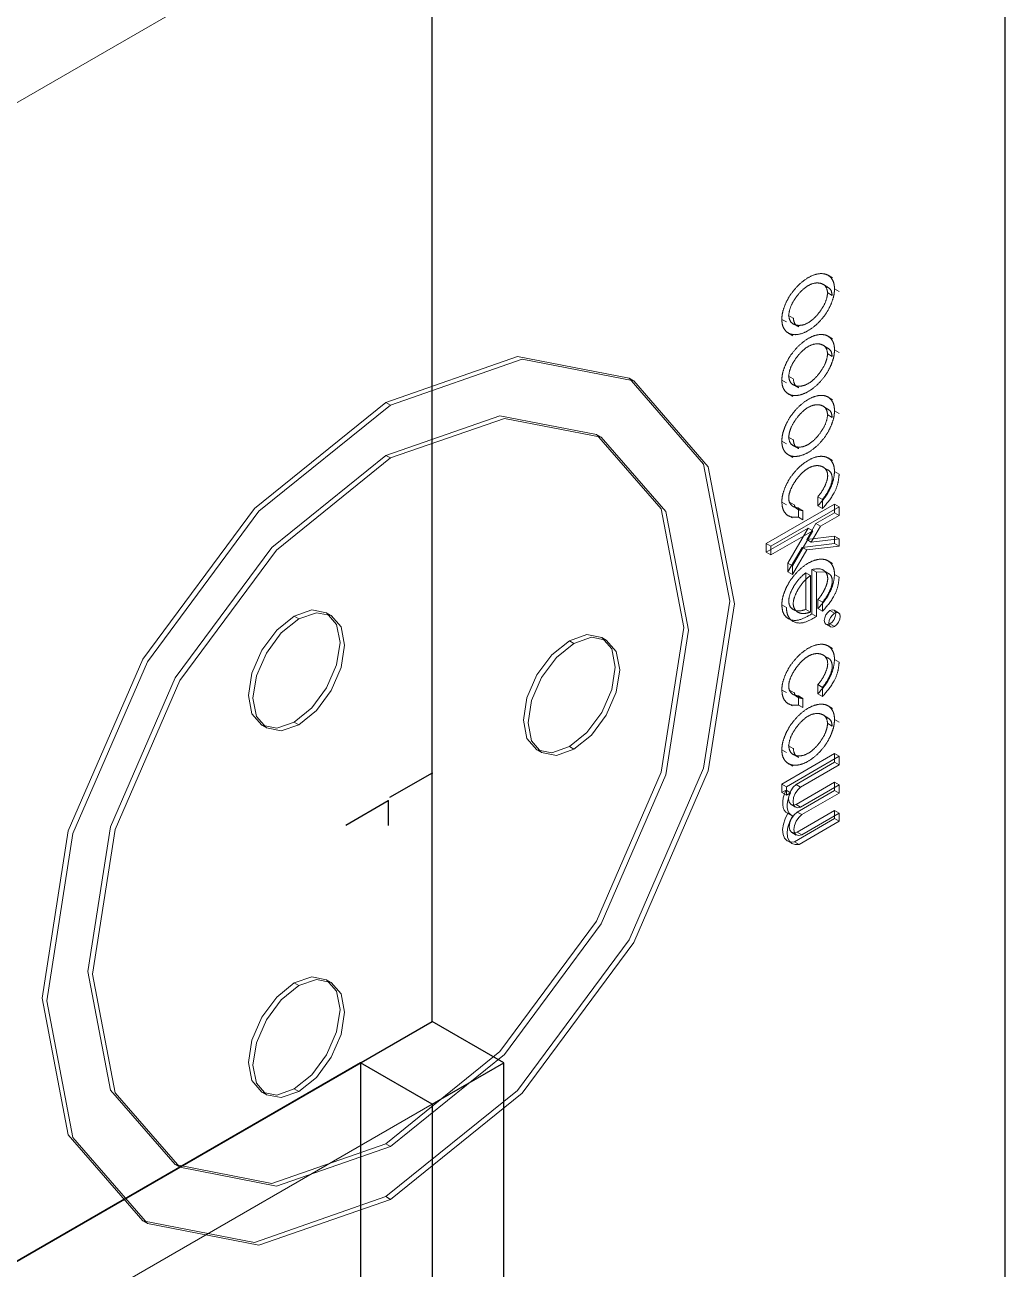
# Model space of a CAD drawing. Header units: millimetres. Extents: x 0 to 841, y 0 to 2287.
# Drawn here: x 630.863 to 631.83, y 246.319 to 247.547 of the extents above; entities that cross this region are included whole.
import ezdxf

# ---------------------------------------------------------------- set-up
doc = ezdxf.new("R2010")
doc.units = ezdxf.units.MM
doc.header["$PDSIZE"] = -1
doc.linetypes.add('HIDDEN', pattern=[1.905, 1.27, -0.635])

msp = doc.modelspace()

# ---------------------------------------------------------------- linework, layer by layer
at = {"color": 7, "linetype": 'Continuous', "lineweight": 25}
for p, q in [((631.2646, 246.5634), (631.2646, 248.3597)), ((631.8303, 246.2368), (631.8303, 248.0332)), ((630.1332, 245.9102), (631.2646, 246.5634)), ((631.3353, 246.5225), (631.2646, 246.5634)), ((631.1939, 246.5225), (630.2039, 245.951)), ((631.1939, 246.5225), (631.1939, 246.1959)), ((631.2646, 246.4817), (631.1939, 246.5225)), ((631.2646, 246.4817), (631.3353, 246.5225)), ((631.3353, 246.1959), (631.3353, 246.5225)), ((631.2646, 246.4817), (631.2646, 246.2367))]:
    msp.add_line(p, q, dxfattribs=at)
at = {"color": 7, "linetype": 'HIDDEN', "lineweight": 18}
for p, q in [((630.6989, 247.3801), (631.8303, 248.0332)), ((631.66, 247.2971), (631.6555, 247.2997)), ((631.6545, 247.2885), (631.6499, 247.2911)), ((631.6551, 247.2823), (631.6596, 247.2797)), ((631.6619, 247.2862), (631.6664, 247.2836)), ((631.6099, 247.2562), (631.6144, 247.2536)), ((631.6166, 247.2601), (631.6212, 247.2575)), ((631.6218, 247.2514), (631.6263, 247.2487)), ((631.6163, 247.2427), (631.6208, 247.2401)), ((631.66, 247.237), (631.6555, 247.2396)), ((631.6545, 247.2284), (631.6499, 247.231)), ((631.6551, 247.2222), (631.6596, 247.2196)), ((631.6619, 247.2261), (631.6664, 247.2235)), ((631.4635, 247.1954), (631.459, 247.198)), ((631.6099, 247.1961), (631.6144, 247.1935)), ((631.6166, 247.2), (631.6212, 247.1974)), ((631.6163, 247.1826), (631.6208, 247.18)), ((631.6218, 247.1913), (631.6263, 247.1887)), ((631.219, 247.1742), (631.2236, 247.1716)), ((631.6545, 247.1683), (631.6499, 247.1709)), ((631.66, 247.1769), (631.6555, 247.1795)), ((631.6551, 247.1621), (631.6596, 247.1595)), ((631.6619, 247.166), (631.6664, 247.1634)), ((631.4315, 247.14), (631.427, 247.1426)), ((631.6099, 247.136), (631.6144, 247.1334)), ((631.6166, 247.1399), (631.6212, 247.1373)), ((631.219, 247.122), (631.2236, 247.1194)), ((631.6163, 247.1225), (631.6208, 247.1199)), ((631.6218, 247.1312), (631.6263, 247.1286)), ((631.6546, 247.1081), (631.65, 247.1107)), ((631.66, 247.1168), (631.6555, 247.1194)), ((631.6619, 247.1059), (631.6664, 247.1033)), ((631.6619, 247.0738), (631.5945, 247.0349)), ((631.6099, 247.0759), (631.6144, 247.0733)), ((631.6174, 247.0757), (631.6219, 247.0731)), ((631.6455, 247.0812), (631.6455, 247.0722)), ((631.6455, 247.0812), (631.6501, 247.0785)), ((631.6455, 247.0722), (631.6501, 247.0696)), ((631.6501, 247.0785), (631.6501, 247.0696)), ((631.6619, 247.0652), (631.6619, 247.0738)), ((631.6619, 247.0738), (631.6664, 247.0712)), ((631.6664, 247.0712), (631.599, 247.0323)), ((631.6153, 247.063), (631.6199, 247.0604)), ((631.6262, 247.07), (631.6262, 247.0611)), ((631.6262, 247.07), (631.6307, 247.0674)), ((631.6262, 247.0611), (631.6307, 247.0585)), ((631.6307, 247.0674), (631.6307, 247.0585)), ((631.6434, 247.0546), (631.6619, 247.0652)), ((631.648, 247.052), (631.6664, 247.0626)), ((631.6619, 247.0652), (631.6664, 247.0626)), ((631.6664, 247.0626), (631.6664, 247.0712)), ((631.5945, 247.0263), (631.6359, 247.0502)), ((631.599, 247.0237), (631.6404, 247.0476)), ((631.6359, 247.0502), (631.6159, 247.0156)), ((631.6404, 247.0476), (631.6204, 247.013)), ((631.6434, 247.0546), (631.6344, 247.039)), ((631.6359, 247.0502), (631.6404, 247.0476)), ((631.648, 247.052), (631.6389, 247.0364)), ((631.6434, 247.0546), (631.648, 247.052)), ((631.5945, 247.0349), (631.5945, 247.0263)), ((631.5945, 247.0349), (631.599, 247.0323)), ((631.6299, 247.0312), (631.6619, 247.0349)), ((631.6619, 247.0422), (631.6344, 247.039)), ((631.6344, 247.039), (631.6389, 247.0364)), ((631.6664, 247.0396), (631.6389, 247.0364)), ((631.6619, 247.0349), (631.6619, 247.0422)), ((631.6619, 247.0422), (631.6664, 247.0396)), ((631.6619, 247.0349), (631.6664, 247.0323)), ((631.6664, 247.0323), (631.6664, 247.0396)), ((631.5945, 247.0263), (631.599, 247.0237)), ((631.599, 247.0323), (631.599, 247.0237)), ((631.6299, 247.0312), (631.6159, 247.0069)), ((631.6345, 247.0286), (631.6204, 247.0043)), ((631.6299, 247.0312), (631.6345, 247.0286)), ((631.6345, 247.0286), (631.6664, 247.0323)), ((631.6159, 247.0156), (631.6159, 247.0069)), ((631.6159, 247.0156), (631.6204, 247.013)), ((631.6204, 247.013), (631.6204, 247.0043)), ((631.66, 247.0152), (631.6555, 247.0178)), ((631.6159, 247.0069), (631.6204, 247.0043)), ((631.6335, 247.0061), (631.6335, 246.9699)), ((631.6335, 247.0061), (631.638, 247.0035)), ((631.638, 247.0035), (631.638, 246.9673)), ((631.6396, 247.0093), (631.6396, 246.9656)), ((631.6396, 247.0093), (631.6441, 247.0067)), ((631.6441, 247.0067), (631.6525, 247.0069)), ((631.6441, 247.0067), (631.6441, 246.963)), ((631.657, 247.0048), (631.6525, 247.0074)), ((631.6619, 247.0044), (631.6664, 247.0018)), ((631.6099, 246.9743), (631.6144, 246.9717)), ((631.6455, 246.9796), (631.6455, 246.9707)), ((631.6455, 246.9796), (631.6501, 246.977)), ((631.6501, 246.977), (631.6501, 246.9681)), ((631.1285, 246.9633), (631.1331, 246.9607)), ((631.1651, 246.9639), (631.1605, 246.9665)), ((631.6189, 246.9717), (631.6202, 246.971)), ((631.6232, 246.9692), (631.6234, 246.9691)), ((631.6335, 246.9699), (631.638, 246.9673)), ((631.6396, 246.9656), (631.6441, 246.963)), ((631.6455, 246.9707), (631.6501, 246.9681)), ((631.6574, 246.9688), (631.6619, 246.9662)), ((631.6659, 246.9666), (631.6614, 246.9692)), ((631.6162, 246.9609), (631.6208, 246.9583)), ((631.6534, 246.9553), (631.6579, 246.9527)), ((631.6574, 246.9557), (631.6619, 246.9531)), ((631.4001, 246.9391), (631.4046, 246.9364)), ((631.4366, 246.9396), (631.4321, 246.9422)), ((631.6546, 246.9226), (631.65, 246.9252)), ((631.66, 246.9313), (631.6555, 246.9339)), ((631.6619, 246.9204), (631.6664, 246.9178)), ((631.6099, 246.8904), (631.6144, 246.8878)), ((631.6174, 246.8902), (631.6219, 246.8876)), ((631.6455, 246.8957), (631.6455, 246.8867)), ((631.6455, 246.8957), (631.6501, 246.893)), ((631.6501, 246.893), (631.6501, 246.8841)), ((631.6153, 246.8775), (631.6199, 246.8749)), ((631.6262, 246.8845), (631.6262, 246.8756)), ((631.6262, 246.8845), (631.6307, 246.8819)), ((631.6262, 246.8756), (631.6307, 246.873)), ((631.6307, 246.8819), (631.6307, 246.873)), ((631.6455, 246.8867), (631.6501, 246.8841)), ((631.6545, 246.8635), (631.6499, 246.8661)), ((631.66, 246.8722), (631.6555, 246.8748)), ((631.0965, 246.8557), (631.1011, 246.853)), ((631.1285, 246.8588), (631.1331, 246.8562)), ((631.6551, 246.8574), (631.6596, 246.8548)), ((631.6619, 246.8613), (631.6664, 246.8587)), ((631.3681, 246.8314), (631.3726, 246.8288)), ((631.4001, 246.8345), (631.4046, 246.8319)), ((631.6099, 246.8313), (631.6144, 246.8287)), ((631.6099, 246.7975), (631.6619, 246.8276)), ((631.6166, 246.8352), (631.6212, 246.8326)), ((631.6218, 246.8264), (631.6263, 246.8238)), ((631.6619, 246.8276), (631.6619, 246.8191)), ((631.6619, 246.8276), (631.6664, 246.825)), ((631.6144, 246.7949), (631.6664, 246.825)), ((631.6163, 246.8178), (631.6208, 246.8152)), ((631.6619, 246.8191), (631.6239, 246.7972)), ((631.6664, 246.8165), (631.6284, 246.7946)), ((631.6619, 246.8191), (631.6664, 246.8165)), ((631.6664, 246.825), (631.6664, 246.8165)), ((631.6099, 246.7975), (631.6099, 246.7891)), ((631.6099, 246.7975), (631.6144, 246.7949)), ((631.6099, 246.7891), (631.614, 246.7914)), ((631.614, 246.7914), (631.6185, 246.7888)), ((631.6144, 246.7949), (631.6144, 246.7865)), ((631.6619, 246.7994), (631.6239, 246.7775)), ((631.6239, 246.7972), (631.6284, 246.7946)), ((631.6619, 246.7913), (631.6251, 246.77)), ((631.6664, 246.7968), (631.6284, 246.7748)), ((631.6619, 246.7994), (631.6619, 246.7913)), ((631.6619, 246.7994), (631.6664, 246.7968)), ((631.6619, 246.7913), (631.6664, 246.7887)), ((631.6664, 246.7968), (631.6664, 246.7887)), ((631.6099, 246.7891), (631.6144, 246.7865)), ((631.6144, 246.7865), (631.6185, 246.7888)), ((631.619, 246.7774), (631.6235, 246.7748)), ((631.6239, 246.7775), (631.6284, 246.7748)), ((631.6664, 246.7887), (631.6296, 246.7674)), ((631.6149, 246.7693), (631.6194, 246.7666)), ((631.6159, 246.7688), (631.6204, 246.7662)), ((631.6619, 246.7714), (631.6251, 246.7502)), ((631.6251, 246.77), (631.6296, 246.7674)), ((631.6664, 246.7688), (631.6296, 246.7476)), ((631.6619, 246.7635), (631.6619, 246.7714)), ((631.6619, 246.7714), (631.6664, 246.7688)), ((631.6664, 246.7609), (631.6664, 246.7688)), ((631.6619, 246.7635), (631.6224, 246.7407)), ((631.6664, 246.7609), (631.6269, 246.7381)), ((631.6619, 246.7635), (631.6664, 246.7609)), ((631.6154, 246.7415), (631.6199, 246.7388)), ((631.6196, 246.7499), (631.6241, 246.7473)), ((631.6224, 246.7407), (631.6269, 246.7381)), ((631.6251, 246.7502), (631.6296, 246.7476)), ((631.1285, 246.6013), (631.1331, 246.5987)), ((631.1651, 246.6018), (631.1605, 246.6044)), ((631.1285, 246.4968), (631.1331, 246.4941)), ((631.0965, 246.4936), (631.1011, 246.491)), ((630.2039, 245.8694), (631.2646, 246.4817)), ((631.2646, 246.4817), (630.2746, 245.9102)), ((631.219, 246.4426), (631.2236, 246.44)), ((631.0111, 246.422), (631.0156, 246.4194)), ((631.219, 246.3904), (631.2236, 246.3877)), ((630.9791, 246.3666), (630.9836, 246.364))]:
    msp.add_line(p, q, dxfattribs=at)
at = {"color": 7, "linetype": 'Continuous'}
for p, q in [((631.2646, 246.8084), (631.2646, 246.8326)), ((631.2646, 246.8084), (631.2646, 246.8326)), ((631.2646, 246.8084), (631.2227, 246.7843)), ((631.2646, 246.8084), (631.2227, 246.7843)), ((631.2213, 246.781), (631.1794, 246.7568)), ((631.2213, 246.781), (631.2213, 246.7568))]:
    msp.add_line(p, q, dxfattribs=at)
at = {"color": 7, "linetype": 'HIDDEN', "lineweight": 18, "flags": 128}
for points in [[(631.219, 247.1742), (631.3489, 247.2194), (631.459, 247.198), (631.5326, 247.1133), (631.5584, 246.9782), (631.5326, 246.8133), (631.459, 246.6437), (631.3489, 246.4952), (631.219, 246.3904)], [(631.2236, 247.1716), (631.3535, 247.2168), (631.4636, 247.1954), (631.5371, 247.1107), (631.563, 246.9756), (631.5371, 246.8107), (631.4636, 246.6411), (631.3535, 246.4926), (631.2236, 246.3877)], [(631.219, 246.3904), (631.0892, 246.3452), (630.979, 246.3666), (630.9055, 246.4513), (630.8796, 246.5864), (630.9055, 246.7513), (630.979, 246.9209), (631.0892, 247.0694), (631.219, 247.1742)], [(631.2236, 246.3877), (631.0937, 246.3426), (630.9836, 246.364), (630.91, 246.4487), (630.8842, 246.5837), (630.91, 246.7487), (630.9836, 246.9183), (631.0937, 247.0668), (631.2236, 247.1716)], [(631.219, 247.122), (631.3316, 247.1611), (631.427, 247.1426), (631.4908, 247.0692), (631.5132, 246.9521), (631.4908, 246.8092), (631.427, 246.6622), (631.3316, 246.5335), (631.219, 246.4426)], [(631.2236, 247.1194), (631.3361, 247.1585), (631.4316, 247.14), (631.4953, 247.0666), (631.5177, 246.9495), (631.4953, 246.8066), (631.4316, 246.6596), (631.3361, 246.5308), (631.2236, 246.44)], [(631.219, 246.4426), (631.1065, 246.4035), (631.011, 246.422), (630.9473, 246.4954), (630.9249, 246.6125), (630.9473, 246.7554), (631.011, 246.9024), (631.1065, 247.0311), (631.219, 247.122)], [(631.2236, 246.44), (631.111, 246.4009), (631.0156, 246.4194), (630.9518, 246.4928), (630.9294, 246.6099), (630.9518, 246.7528), (631.0156, 246.8998), (631.111, 247.0285), (631.2236, 247.1194)], [(631.1285, 246.8588), (631.1112, 246.8528), (631.0965, 246.8557), (631.0867, 246.8669), (631.0833, 246.885), (631.0867, 246.9069), (631.0965, 246.9296), (631.1112, 246.9494), (631.1285, 246.9633)], [(631.1285, 246.9633), (631.1458, 246.9694), (631.1605, 246.9665), (631.1703, 246.9552), (631.1738, 246.9372), (631.1703, 246.9152), (631.1605, 246.8926), (631.1458, 246.8728), (631.1285, 246.8588)], [(631.1331, 246.9607), (631.1504, 246.9667), (631.1651, 246.9639), (631.1749, 246.9526), (631.1783, 246.9346), (631.1749, 246.9126), (631.1651, 246.89), (631.1504, 246.8702), (631.1331, 246.8562)], [(631.6574, 246.9557), (631.6553, 246.955), (631.6534, 246.9553), (631.6522, 246.9567), (631.6518, 246.959), (631.6522, 246.9617), (631.6534, 246.9646), (631.6553, 246.967), (631.6574, 246.9688)], [(631.6619, 246.9531), (631.6598, 246.9524), (631.6579, 246.9527), (631.6567, 246.9541), (631.6563, 246.9564), (631.6567, 246.9591), (631.6579, 246.9619), (631.6598, 246.9644), (631.6619, 246.9662)], [(631.6574, 246.9688), (631.6596, 246.9695), (631.6614, 246.9692), (631.6626, 246.9678), (631.6631, 246.9655), (631.6626, 246.9628), (631.6614, 246.9599), (631.6596, 246.9575), (631.6574, 246.9557)], [(631.6619, 246.9662), (631.6641, 246.9669), (631.6659, 246.9666), (631.6672, 246.9652), (631.6676, 246.9629), (631.6672, 246.9602), (631.6659, 246.9573), (631.6641, 246.9549), (631.6619, 246.9531)], [(631.1331, 246.8562), (631.1157, 246.8502), (631.1011, 246.853), (631.0912, 246.8643), (631.0878, 246.8823), (631.0912, 246.9043), (631.1011, 246.9269), (631.1157, 246.9467), (631.1331, 246.9607)], [(631.4001, 246.8345), (631.3827, 246.8285), (631.3681, 246.8314), (631.3582, 246.8427), (631.3548, 246.8607), (631.3582, 246.8827), (631.3681, 246.9053), (631.3827, 246.9251), (631.4001, 246.9391)], [(631.4001, 246.9391), (631.4174, 246.9451), (631.4321, 246.9422), (631.4419, 246.9309), (631.4453, 246.9129), (631.4419, 246.8909), (631.4321, 246.8683), (631.4174, 246.8485), (631.4001, 246.8345)], [(631.4046, 246.9364), (631.4219, 246.9425), (631.4366, 246.9396), (631.4464, 246.9283), (631.4498, 246.9103), (631.4464, 246.8883), (631.4366, 246.8657), (631.4219, 246.8459), (631.4046, 246.8319)], [(631.4046, 246.8319), (631.3873, 246.8259), (631.3726, 246.8288), (631.3628, 246.8401), (631.3593, 246.8581), (631.3628, 246.88), (631.3726, 246.9027), (631.3873, 246.9225), (631.4046, 246.9364)], [(631.614, 246.7914), (631.6124, 246.7878), (631.6113, 246.7841), (631.6107, 246.7805), (631.6107, 246.7772), (631.6112, 246.7743), (631.6123, 246.7718), (631.6139, 246.77), (631.6159, 246.7688)], [(631.6239, 246.7972), (631.621, 246.7944), (631.6186, 246.7908), (631.617, 246.7868), (631.6164, 246.783), (631.617, 246.7798), (631.6186, 246.7777), (631.621, 246.7769), (631.6239, 246.7775)], [(631.6284, 246.7946), (631.6255, 246.7918), (631.6231, 246.7882), (631.6215, 246.7842), (631.621, 246.7804), (631.6215, 246.7772), (631.6231, 246.7751), (631.6255, 246.7742), (631.6284, 246.7748)], [(631.6185, 246.7888), (631.6169, 246.7852), (631.6158, 246.7815), (631.6152, 246.7779), (631.6152, 246.7746), (631.6157, 246.7716), (631.6168, 246.7692), (631.6184, 246.7674), (631.6204, 246.7662)], [(631.6159, 246.7688), (631.6131, 246.7634), (631.6114, 246.7579), (631.6106, 246.7526), (631.6111, 246.7479), (631.6126, 246.7441), (631.6151, 246.7416), (631.6185, 246.7404), (631.6224, 246.7407)], [(631.6204, 246.7662), (631.6177, 246.7608), (631.6159, 246.7552), (631.6152, 246.75), (631.6156, 246.7453), (631.6171, 246.7415), (631.6196, 246.739), (631.623, 246.7378), (631.6269, 246.7381)], [(631.6251, 246.77), (631.622, 246.7673), (631.6194, 246.7636), (631.6176, 246.7595), (631.617, 246.7555), (631.6176, 246.7521), (631.6194, 246.75), (631.622, 246.7493), (631.6251, 246.7502)], [(631.6296, 246.7674), (631.6265, 246.7647), (631.6239, 246.761), (631.6222, 246.7568), (631.6216, 246.7528), (631.6222, 246.7495), (631.6239, 246.7474), (631.6265, 246.7467), (631.6296, 246.7476)], [(631.1285, 246.6013), (631.1458, 246.6073), (631.1605, 246.6044), (631.1703, 246.5932), (631.1738, 246.5751), (631.1703, 246.5532), (631.1605, 246.5305), (631.1458, 246.5107), (631.1285, 246.4968)], [(631.1285, 246.4968), (631.1112, 246.4907), (631.0965, 246.4936), (631.0867, 246.5049), (631.0833, 246.5229), (631.0867, 246.5449), (631.0965, 246.5675), (631.1112, 246.5873), (631.1285, 246.6013)], [(631.1331, 246.4941), (631.1157, 246.4881), (631.1011, 246.491), (631.0912, 246.5023), (631.0878, 246.5203), (631.0912, 246.5423), (631.1011, 246.5649), (631.1157, 246.5847), (631.1331, 246.5987)], [(631.1331, 246.5987), (631.1504, 246.6047), (631.1651, 246.6018), (631.1749, 246.5905), (631.1783, 246.5725), (631.1749, 246.5505), (631.1651, 246.5279), (631.1504, 246.5081), (631.1331, 246.4941)]]:
    msp.add_lwpolyline(points, dxfattribs=at)
at = {"color": 7, "linetype": 'HIDDEN', "lineweight": 18}
for points, knots in [([(631.6099, 247.2562), (631.6099, 247.2578), (631.6101, 247.2614), (631.6118, 247.2678), (631.6151, 247.2754), (631.6204, 247.2837), (631.6275, 247.2916), (631.6359, 247.2978), (631.6442, 247.3013), (631.6514, 247.3016), (631.6567, 247.2994), (631.6599, 247.2956), (631.6616, 247.2911), (631.6618, 247.2878), (631.6619, 247.2862)], [0, 0, 0, 0, 0.053784, 0.117806, 0.194259, 0.284674, 0.388205, 0.5, 0.611795, 0.715326, 0.805741, 0.882194, 0.946216, 1, 1, 1, 1]), ([(631.6619, 247.2862), (631.6618, 247.2846), (631.6616, 247.281), (631.6599, 247.2746), (631.6567, 247.267), (631.6514, 247.2587), (631.6442, 247.2508), (631.6359, 247.2446), (631.6275, 247.2412), (631.6204, 247.2408), (631.6151, 247.243), (631.6118, 247.2468), (631.6101, 247.2513), (631.6099, 247.2547), (631.6099, 247.2562)], [0, 0, 0, 0, 0.053784, 0.117806, 0.194259, 0.284674, 0.388205, 0.5, 0.611795, 0.715326, 0.805741, 0.882194, 0.946216, 1, 1, 1, 1]), ([(631.6166, 247.2601), (631.617, 247.2627), (631.6178, 247.268), (631.6226, 247.2766), (631.6287, 247.2842), (631.6359, 247.2901), (631.6431, 247.2925), (631.6491, 247.2919), (631.6539, 247.2889), (631.6547, 247.2844), (631.6551, 247.2823)], [0, 0, 0, 0, 0.111736, 0.23533, 0.367087, 0.5, 0.632913, 0.76467, 0.888264, 1, 1, 1, 1]), ([(631.6551, 247.2823), (631.6547, 247.2798), (631.6539, 247.2744), (631.6491, 247.2659), (631.6431, 247.2582), (631.6359, 247.2523), (631.6287, 247.2499), (631.6226, 247.2505), (631.6178, 247.2536), (631.617, 247.258), (631.6166, 247.2601)], [0, 0, 0, 0, 0.111736, 0.23533, 0.367087, 0.5, 0.632913, 0.76467, 0.888264, 1, 1, 1, 1]), ([(631.6543, 247.2883), (631.6557, 247.2875), (631.6586, 247.286), (631.6593, 247.2819), (631.6596, 247.2797)], [0, 0, 0, 0, 0.480408, 1, 1, 1, 1]), ([(631.6265, 247.2489), (631.6251, 247.2497), (631.6222, 247.2512), (631.6215, 247.2553), (631.6212, 247.2575)], [0, 0, 0, 0, 0.480408, 1, 1, 1, 1]), ([(631.6099, 247.1961), (631.6099, 247.1977), (631.6101, 247.2013), (631.6118, 247.2077), (631.6151, 247.2153), (631.6204, 247.2236), (631.6275, 247.2315), (631.6359, 247.2377), (631.6442, 247.2412), (631.6514, 247.2415), (631.6567, 247.2393), (631.6599, 247.2355), (631.6616, 247.231), (631.6618, 247.2277), (631.6619, 247.2261)], [0, 0, 0, 0, 0.0537844, 0.1178061, 0.1942591, 0.2846742, 0.3882046, 0.5, 0.6117954, 0.7153258, 0.8057409, 0.8821939, 0.9462156, 1, 1, 1, 1]), ([(631.6166, 247.2), (631.617, 247.2026), (631.6178, 247.2079), (631.6226, 247.2165), (631.6287, 247.2241), (631.6359, 247.23), (631.6431, 247.2324), (631.6491, 247.2318), (631.6539, 247.2288), (631.6547, 247.2243), (631.6551, 247.2222)], [0, 0, 0, 0, 0.111736, 0.23533, 0.367087, 0.5, 0.632913, 0.76467, 0.888264, 1, 1, 1, 1]), ([(631.6619, 247.2261), (631.6618, 247.2245), (631.6616, 247.2209), (631.6599, 247.2145), (631.6567, 247.2069), (631.6514, 247.1986), (631.6442, 247.1907), (631.6359, 247.1845), (631.6275, 247.1811), (631.6204, 247.1807), (631.6151, 247.1829), (631.6118, 247.1867), (631.6101, 247.1912), (631.6099, 247.1946), (631.6099, 247.1961)], [0, 0, 0, 0, 0.053784, 0.117806, 0.194259, 0.284674, 0.388205, 0.5, 0.611795, 0.715326, 0.805741, 0.882194, 0.946216, 1, 1, 1, 1]), ([(631.6551, 247.2222), (631.6547, 247.2197), (631.6539, 247.2143), (631.6491, 247.2058), (631.6431, 247.1981), (631.6359, 247.1923), (631.6287, 247.1898), (631.6226, 247.1904), (631.6178, 247.1935), (631.617, 247.1979), (631.6166, 247.2)], [0, 0, 0, 0, 0.111736, 0.23533, 0.367087, 0.5, 0.632913, 0.76467, 0.888264, 1, 1, 1, 1]), ([(631.6543, 247.2282), (631.6557, 247.2274), (631.6586, 247.2259), (631.6593, 247.2218), (631.6596, 247.2196)], [0, 0, 0, 0, 0.480408, 1, 1, 1, 1]), ([(631.6265, 247.1888), (631.6251, 247.1896), (631.6222, 247.1911), (631.6215, 247.1952), (631.6212, 247.1974)], [0, 0, 0, 0, 0.480408, 1, 1, 1, 1]), ([(631.6099, 247.136), (631.6099, 247.1376), (631.6101, 247.1412), (631.6118, 247.1476), (631.6151, 247.1552), (631.6204, 247.1635), (631.6275, 247.1714), (631.6359, 247.1776), (631.6442, 247.1811), (631.6514, 247.1814), (631.6567, 247.1792), (631.6599, 247.1754), (631.6616, 247.1709), (631.6618, 247.1676), (631.6619, 247.166)], [0, 0, 0, 0, 0.053784, 0.117806, 0.194259, 0.284674, 0.388205, 0.5, 0.611795, 0.715326, 0.805741, 0.882194, 0.946216, 1, 1, 1, 1]), ([(631.6166, 247.1399), (631.617, 247.1425), (631.6178, 247.1478), (631.6226, 247.1564), (631.6287, 247.164), (631.6359, 247.1699), (631.6431, 247.1723), (631.6491, 247.1717), (631.6539, 247.1687), (631.6547, 247.1642), (631.6551, 247.1621)], [0, 0, 0, 0, 0.111736, 0.23533, 0.367087, 0.5, 0.632913, 0.76467, 0.888264, 1, 1, 1, 1]), ([(631.6619, 247.166), (631.6618, 247.1644), (631.6616, 247.1608), (631.6599, 247.1544), (631.6567, 247.1468), (631.6514, 247.1385), (631.6442, 247.1306), (631.6359, 247.1244), (631.6275, 247.121), (631.6204, 247.1206), (631.6151, 247.1228), (631.6118, 247.1266), (631.6101, 247.1311), (631.6099, 247.1345), (631.6099, 247.136)], [0, 0, 0, 0, 0.053784, 0.117806, 0.194259, 0.284674, 0.388205, 0.5, 0.611795, 0.715326, 0.805741, 0.882194, 0.946216, 1, 1, 1, 1]), ([(631.6551, 247.1621), (631.6547, 247.1596), (631.6539, 247.1542), (631.6491, 247.1457), (631.6431, 247.138), (631.6359, 247.1322), (631.6287, 247.1297), (631.6226, 247.1304), (631.6178, 247.1334), (631.617, 247.1378), (631.6166, 247.1399)], [0, 0, 0, 0, 0.111736, 0.23533, 0.367087, 0.5, 0.632913, 0.76467, 0.888264, 1, 1, 1, 1]), ([(631.6543, 247.1681), (631.6557, 247.1673), (631.6586, 247.1658), (631.6593, 247.1617), (631.6596, 247.1595)], [0, 0, 0, 0, 0.480408, 1, 1, 1, 1]), ([(631.6265, 247.1287), (631.6251, 247.1295), (631.6222, 247.131), (631.6215, 247.1351), (631.6212, 247.1373)], [0, 0, 0, 0, 0.480408, 1, 1, 1, 1]), ([(631.6099, 247.0759), (631.6099, 247.0775), (631.6101, 247.0811), (631.6118, 247.0875), (631.6151, 247.0951), (631.6204, 247.1034), (631.6275, 247.1113), (631.6359, 247.1175), (631.6442, 247.121), (631.6514, 247.1213), (631.6567, 247.1191), (631.6599, 247.1153), (631.6616, 247.1108), (631.6618, 247.1075), (631.6619, 247.1059)], [0, 0, 0, 0, 0.053784, 0.117806, 0.194259, 0.284674, 0.388205, 0.5, 0.611795, 0.715326, 0.805741, 0.882194, 0.946216, 1, 1, 1, 1]), ([(631.6262, 247.07), (631.6246, 247.0703), (631.6214, 247.0708), (631.618, 247.0738), (631.6162, 247.0786), (631.6172, 247.0852), (631.6202, 247.0921), (631.6246, 247.0989), (631.6299, 247.105), (631.6359, 247.1096), (631.6418, 247.1119), (631.6472, 247.112), (631.6516, 247.1102), (631.6546, 247.1068), (631.6555, 247.1013), (631.6538, 247.0945), (631.6504, 247.0875), (631.6472, 247.0833), (631.6455, 247.0812)], [0, 0, 0, 0, 0.06591, 0.127752, 0.184575, 0.240344, 0.300579, 0.365486, 0.4327, 0.5, 0.5673, 0.634514, 0.699421, 0.759656, 0.815425, 0.872248, 0.93409, 1, 1, 1, 1]), ([(631.6619, 247.1059), (631.6616, 247.1029), (631.661, 247.0967), (631.6557, 247.084), (631.6494, 247.0767), (631.6455, 247.0722)], [0, 0, 0, 0, 0.262326, 0.545229, 1, 1, 1, 1]), ([(631.6544, 247.1079), (631.655, 247.1077), (631.6569, 247.107), (631.659, 247.1041), (631.66, 247.0987), (631.6583, 247.0919), (631.6549, 247.0849), (631.6517, 247.0807), (631.6501, 247.0785)], [0, 0, 0, 0, 0.070993, 0.257163, 0.429529, 0.605153, 0.796291, 1, 1, 1, 1]), ([(631.6664, 247.1033), (631.6661, 247.1003), (631.6656, 247.0941), (631.6603, 247.0814), (631.6539, 247.0741), (631.6501, 247.0696)], [0, 0, 0, 0, 0.262326, 0.545229, 1, 1, 1, 1]), ([(631.6262, 247.0611), (631.6237, 247.0609), (631.6187, 247.0606), (631.6134, 247.064), (631.6104, 247.0694), (631.61, 247.0738), (631.6099, 247.0759)], [0, 0, 0, 0, 0.289345, 0.578702, 0.796119, 1, 1, 1, 1]), ([(631.6307, 247.0674), (631.6291, 247.0677), (631.626, 247.0683), (631.6229, 247.0704), (631.6223, 247.0727), (631.6222, 247.0733)], [0, 0, 0, 0, 0.446725, 0.865882, 1, 1, 1, 1]), ([(631.6099, 246.9743), (631.6099, 246.976), (631.6101, 246.9795), (631.6118, 246.986), (631.6151, 246.9936), (631.6204, 247.0019), (631.6275, 247.0098), (631.6359, 247.016), (631.6442, 247.0194), (631.6514, 247.0198), (631.6567, 247.0176), (631.6599, 247.0137), (631.6616, 247.0093), (631.6618, 247.0059), (631.6619, 247.0044)], [0, 0, 0, 0, 0.053784, 0.117806, 0.194259, 0.284674, 0.388205, 0.5, 0.611795, 0.715326, 0.805741, 0.882194, 0.946216, 1, 1, 1, 1]), ([(631.6396, 247.0093), (631.6431, 247.0099), (631.6482, 247.0107), (631.6529, 247.0074), (631.6551, 247.0036), (631.6553, 246.9982), (631.6533, 246.9919), (631.65, 246.9855), (631.6471, 246.9816), (631.6455, 246.9796)], [0, 0, 0, 0, 0.267845, 0.395145, 0.51294, 0.624534, 0.740912, 0.866836, 1, 1, 1, 1]), ([(631.6335, 246.9699), (631.6313, 246.9692), (631.627, 246.9679), (631.6217, 246.9691), (631.6178, 246.9723), (631.6161, 246.9779), (631.6178, 246.9855), (631.6217, 246.9932), (631.627, 247.0006), (631.6313, 247.0043), (631.6335, 247.0061)], [0, 0, 0, 0, 0.133809, 0.265222, 0.38803, 0.5, 0.61197, 0.734778, 0.866191, 1, 1, 1, 1]), ([(631.638, 246.9673), (631.6359, 246.9666), (631.6316, 246.9653), (631.6262, 246.9665), (631.6223, 246.9697), (631.6206, 246.9753), (631.6223, 246.9829), (631.6262, 246.9906), (631.6316, 246.998), (631.6359, 247.0016), (631.638, 247.0035)], [0, 0, 0, 0, 0.133809, 0.265222, 0.38803, 0.5, 0.61197, 0.734778, 0.866191, 1, 1, 1, 1]), ([(631.6619, 247.0044), (631.6616, 247.0014), (631.661, 246.9951), (631.6557, 246.9825), (631.6494, 246.9752), (631.6455, 246.9707)], [0, 0, 0, 0, 0.262326, 0.54523, 1, 1, 1, 1]), ([(631.656, 247.0054), (631.6565, 247.0051), (631.658, 247.0042), (631.6596, 247.001), (631.6598, 246.9956), (631.6578, 246.9893), (631.6545, 246.9828), (631.6516, 246.979), (631.6501, 246.977)], [0, 0, 0, 0, 0.072592, 0.253203, 0.424308, 0.602747, 0.795823, 1, 1, 1, 1]), ([(631.6664, 247.0018), (631.6661, 246.9987), (631.6656, 246.9925), (631.6603, 246.9799), (631.6539, 246.9726), (631.6501, 246.9681)], [0, 0, 0, 0, 0.262326, 0.54523, 1, 1, 1, 1]), ([(631.6396, 246.9656), (631.6356, 246.9633), (631.6273, 246.9584), (631.6179, 246.9591), (631.6127, 246.9635), (631.6103, 246.9683), (631.61, 246.9724), (631.6099, 246.9743)], [0, 0, 0, 0, 0.284269, 0.585299, 0.73536, 0.873926, 1, 1, 1, 1]), ([(631.6441, 246.963), (631.6401, 246.9607), (631.6319, 246.9558), (631.6225, 246.9565), (631.6172, 246.9609), (631.6148, 246.9657), (631.6145, 246.9698), (631.6144, 246.9717)], [0, 0, 0, 0, 0.284269, 0.585299, 0.73536, 0.873926, 1, 1, 1, 1]), ([(631.6099, 246.8904), (631.6099, 246.892), (631.6101, 246.8956), (631.6118, 246.902), (631.6151, 246.9096), (631.6204, 246.9179), (631.6275, 246.9258), (631.6359, 246.932), (631.6442, 246.9355), (631.6514, 246.9358), (631.6567, 246.9336), (631.6599, 246.9298), (631.6616, 246.9253), (631.6618, 246.922), (631.6619, 246.9204)], [0, 0, 0, 0, 0.053784, 0.117806, 0.194259, 0.284674, 0.388205, 0.5, 0.611795, 0.715326, 0.805741, 0.882194, 0.946216, 1, 1, 1, 1]), ([(631.6262, 246.8845), (631.6246, 246.8848), (631.6214, 246.8853), (631.618, 246.8883), (631.6162, 246.8931), (631.6172, 246.8997), (631.6202, 246.9066), (631.6246, 246.9134), (631.6299, 246.9195), (631.6359, 246.9241), (631.6418, 246.9264), (631.6472, 246.9265), (631.6516, 246.9247), (631.6546, 246.9213), (631.6555, 246.9158), (631.6538, 246.909), (631.6504, 246.902), (631.6472, 246.8978), (631.6455, 246.8957)], [0, 0, 0, 0, 0.06591, 0.127752, 0.184575, 0.240344, 0.300579, 0.365486, 0.4327, 0.5, 0.5673, 0.634514, 0.699421, 0.759656, 0.815425, 0.872248, 0.93409, 1, 1, 1, 1]), ([(631.6619, 246.9204), (631.6616, 246.9174), (631.661, 246.9112), (631.6557, 246.8985), (631.6494, 246.8912), (631.6455, 246.8867)], [0, 0, 0, 0, 0.262326, 0.545229, 1, 1, 1, 1]), ([(631.6544, 246.9224), (631.655, 246.9222), (631.6569, 246.9215), (631.659, 246.9186), (631.66, 246.9132), (631.6583, 246.9064), (631.6549, 246.8994), (631.6517, 246.8952), (631.6501, 246.893)], [0, 0, 0, 0, 0.070993, 0.257163, 0.429529, 0.605153, 0.796291, 1, 1, 1, 1]), ([(631.6664, 246.9178), (631.6661, 246.9148), (631.6656, 246.9085), (631.6603, 246.8959), (631.6539, 246.8886), (631.6501, 246.8841)], [0, 0, 0, 0, 0.262326, 0.545229, 1, 1, 1, 1]), ([(631.6262, 246.8756), (631.6237, 246.8754), (631.6187, 246.8751), (631.6134, 246.8785), (631.6104, 246.8839), (631.61, 246.8883), (631.6099, 246.8904)], [0, 0, 0, 0, 0.289345, 0.578702, 0.796119, 1, 1, 1, 1]), ([(631.6307, 246.8819), (631.6291, 246.8822), (631.626, 246.8828), (631.6229, 246.8849), (631.6223, 246.8872), (631.6222, 246.8878)], [0, 0, 0, 0, 0.446725, 0.865882, 1, 1, 1, 1]), ([(631.6099, 246.8313), (631.6099, 246.8329), (631.6101, 246.8365), (631.6118, 246.8429), (631.6151, 246.8505), (631.6204, 246.8588), (631.6275, 246.8667), (631.6359, 246.8729), (631.6442, 246.8763), (631.6514, 246.8767), (631.6567, 246.8745), (631.6599, 246.8707), (631.6616, 246.8662), (631.6618, 246.8628), (631.6619, 246.8613)], [0, 0, 0, 0, 0.053784, 0.117806, 0.194259, 0.284674, 0.388205, 0.5, 0.611795, 0.715326, 0.805741, 0.882194, 0.946216, 1, 1, 1, 1]), ([(631.6166, 246.8352), (631.617, 246.8377), (631.6178, 246.8431), (631.6226, 246.8516), (631.6287, 246.8593), (631.6359, 246.8652), (631.6431, 246.8676), (631.6491, 246.867), (631.6539, 246.8639), (631.6547, 246.8595), (631.6551, 246.8574)], [0, 0, 0, 0, 0.111736, 0.23533, 0.367087, 0.5, 0.632913, 0.76467, 0.888264, 1, 1, 1, 1]), ([(631.6543, 246.8633), (631.6557, 246.8626), (631.6586, 246.8611), (631.6593, 246.8569), (631.6596, 246.8548)], [0, 0, 0, 0, 0.480408, 1, 1, 1, 1]), ([(631.6619, 246.8613), (631.6618, 246.8597), (631.6616, 246.8561), (631.6599, 246.8497), (631.6567, 246.8421), (631.6514, 246.8338), (631.6442, 246.8259), (631.6359, 246.8197), (631.6275, 246.8162), (631.6204, 246.8159), (631.6151, 246.8181), (631.6118, 246.8219), (631.6101, 246.8264), (631.6099, 246.8297), (631.6099, 246.8313)], [0, 0, 0, 0, 0.053784, 0.117806, 0.194259, 0.284674, 0.388205, 0.5, 0.611795, 0.715326, 0.805741, 0.882194, 0.946216, 1, 1, 1, 1]), ([(631.6551, 246.8574), (631.6547, 246.8548), (631.6539, 246.8495), (631.6491, 246.8409), (631.6431, 246.8333), (631.6359, 246.8274), (631.6287, 246.825), (631.6226, 246.8256), (631.6178, 246.8286), (631.617, 246.8331), (631.6166, 246.8352)], [0, 0, 0, 0, 0.111736, 0.23533, 0.367087, 0.5, 0.632913, 0.76467, 0.888264, 1, 1, 1, 1]), ([(631.6265, 246.824), (631.6251, 246.8247), (631.6222, 246.8263), (631.6215, 246.8304), (631.6212, 246.8326)], [0, 0, 0, 0, 0.480408, 1, 1, 1, 1])]:
    msp.add_open_spline(points, degree=3, knots=knots, dxfattribs=at)
at = {"color": 7, "linetype": 'Continuous'}
for p in [(631.2646, 246.8084), (631.2646, 246.8084), (631.2213, 246.781)]:
    msp.add_point(p, dxfattribs=at)

doc.saveas('drawing.dxf')
